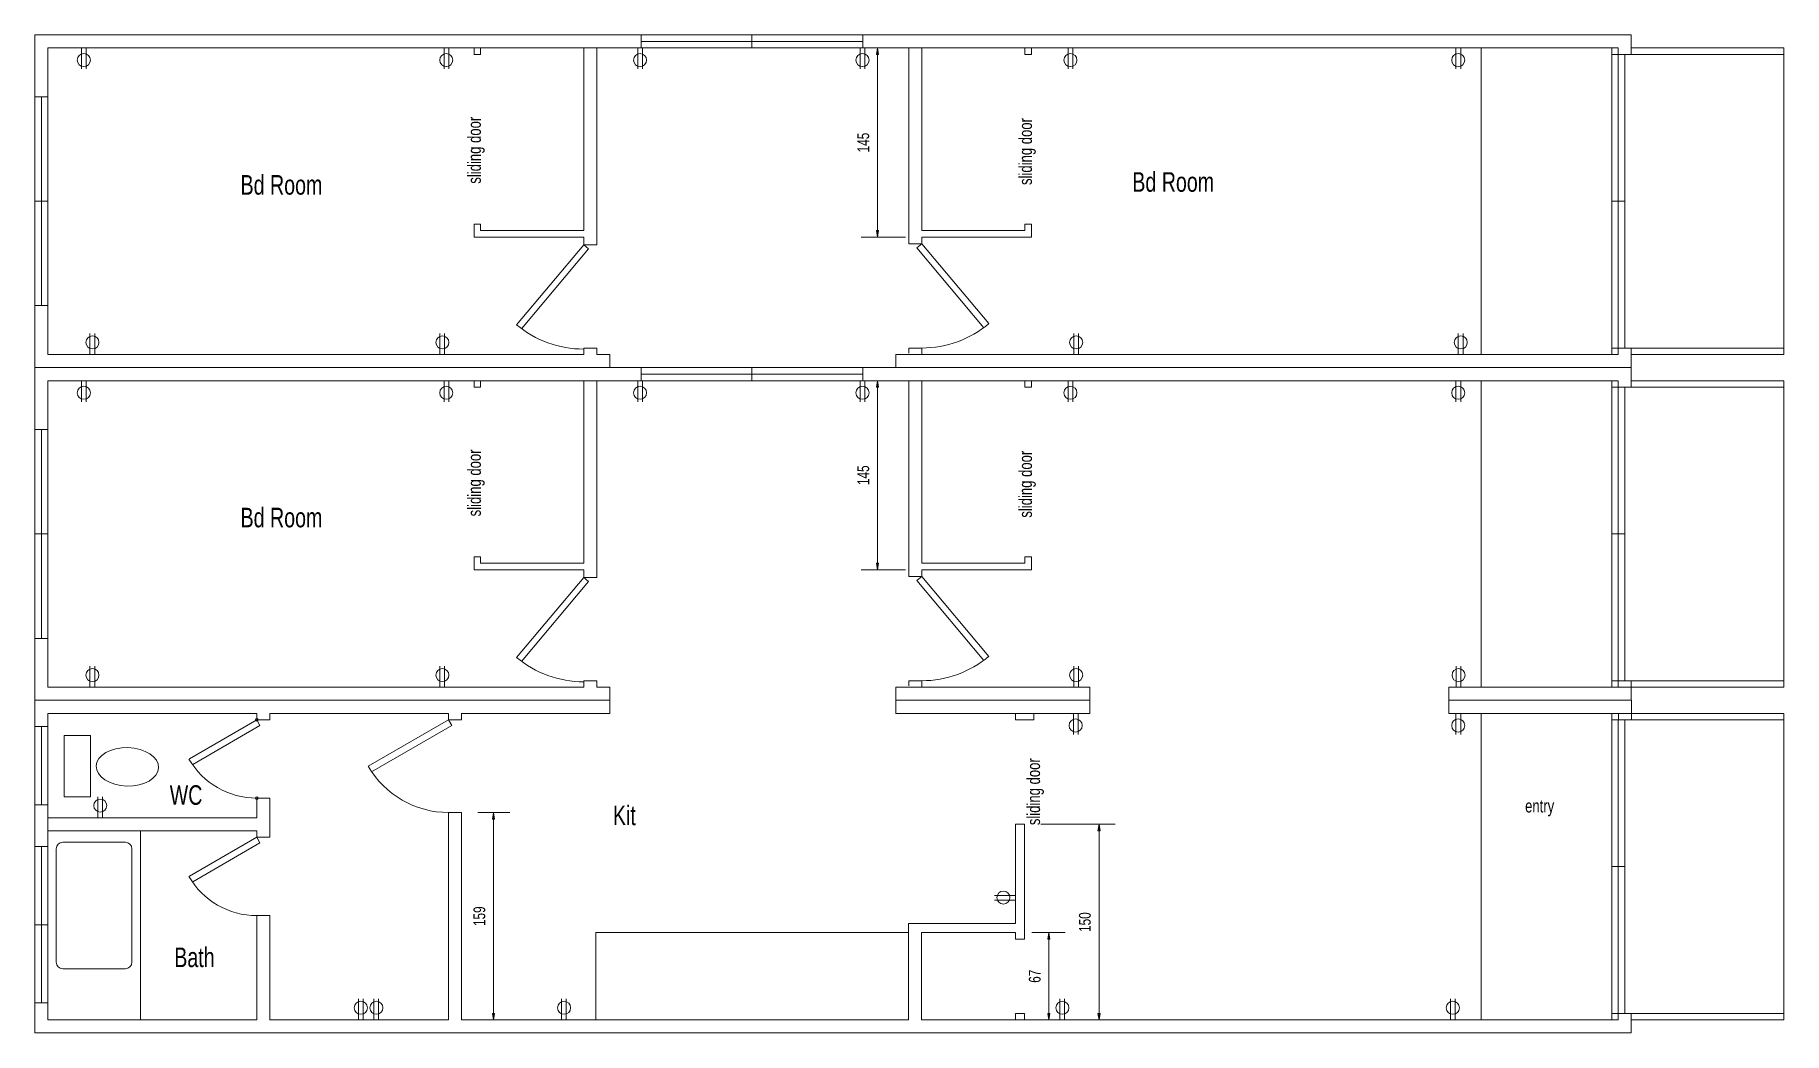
# Model space of a CAD drawing. Header units: centimetres. Extents: x 5 to 1345, y -179 to 586.
import ezdxf

# ---------------------------------------------------------------- set-up
doc = ezdxf.new("R2010")
doc.units = ezdxf.units.CM
doc.linetypes.add('DOT', pattern=[6.35, 0, -6.35])
doc.layers.get('0').update_dxf_attribs({"linetype": 'CONTINUOUS', "lineweight": 0})
for name, color, linetype, lineweight in [('bugus', 3, 'DOT', 0), ('dimension', 5, 'CONTINUOUS', 0), ('doors', 9, 'CONTINUOUS', 0), ('eletrical', 7, 'CONTINUOUS', 0), ('fixtures', 7, 'CONTINUOUS', 0), ('text', 7, 'CONTINUOUS', 0)]:
    doc.layers.add(name, color=color, linetype=linetype, lineweight=lineweight)
doc.styles.get("Standard").update_dxf_attribs({"font": 'txt', "width": 0.75})

# ---------------------------------------------------------------- blocks, each defined once
blk = doc.blocks.new('WC-hor-left')
at = {"layer": 'fixtures'}
for p, q in [((0, 0), (0, 47)), ((0, 47), (20, 47)), ((20, 0), (20, 47)), ((0, 0), (20, 0))]:
    blk.add_line(p, q, dxfattribs=at)
blk.add_ellipse((48.4, 22.9), major_axis=(23.9, -0.7), ratio=0.615652, dxfattribs=at)
at = {"layer": 'text', "insert": (80.8, 8.8), "char_height": 15, "width": 100, "attachment_point": 1}
blk.add_mtext('WC', dxfattribs=at)
blk = doc.blocks.new('tub-ver')
for p, q in [((0, -87), (0, 0)), ((5, 5), (53, 5)), ((58, -87), (58, 0)), ((5, -92), (53, -92))]:
    blk.add_line(p, q)
for centre, start, end in [((5, 0), 90, 180), ((53, 0), 0, 90), ((5, -87), 180, 270), ((53, -87), 270, 0)]:
    blk.add_arc(centre, 5, start, end)
blk = doc.blocks.new('door60verleft')
at = {"layer": 'fixtures'}
for p, q in [((0, 0), (-51.5, -29.8)), ((0, 0), (2.5, -4.3)), ((2.5, -4.3), (-49, -34.1))]:
    blk.add_line(p, q, dxfattribs=at)
blk.add_arc((0, 0), 60, 210, 270, dxfattribs=at)
blk = doc.blocks.new('door71verleft')
at = {"layer": 'doors'}
for p, q in [((0, 0), (-61.5, -35.5)), ((0, 0), (2.5, -4.3)), ((2.5, -4.3), (-59, -39.8))]:
    blk.add_line(p, q, dxfattribs=at)
blk.add_arc((0, 0), 71, 210, 270, dxfattribs=at)
blk = doc.blocks.new('door80verright')
at = {"layer": 'doors'}
for p, q in [((0, 0), (-3.8, -3.2)), ((0, 0), (51.4, -61.3)), ((-3.8, -3.2), (47.6, -64.5))]:
    blk.add_line(p, q, dxfattribs=at)
blk.add_arc((0, 0), 80, 270, 310, dxfattribs=at)
blk = doc.blocks.new('out110hor')
at = {"layer": 'eletrical'}
for p, q in [((0, 0), (0, 16.1)), ((3.6, 0), (3.6, 16.1))]:
    blk.add_line(p, q, dxfattribs=at)
blk.add_circle((1.9, 9.3), 5, dxfattribs=at)
blk = doc.blocks.new('dim1')
at = {"layer": 'dimension'}
for p, q in [((0, 0), (0, 145)), ((21.4, 0), (-12.5, 0))]:
    blk.add_line(p, q, dxfattribs=at)
at = {"layer": 'dimension', "insert": (-10.8, 72.5), "char_height": 9, "width": 30, "attachment_point": 5, "rotation": 90}
blk.add_mtext('145', dxfattribs=at)

msp = doc.modelspace()

# ---------------------------------------------------------------- linework, layer by layer
for p, q in [((4.6, 585.6), (1228.2, 585.6)), ((4.6, 330.6), (4.6, 585.6)), ((469.2, 575.6), (469.2, 585.6)), ((469.2, 580.6), (639.2, 580.6)), ((554.2, 575.6), (554.2, 585.6)), ((639.2, 575.6), (639.2, 585.6)), ((1228.2, 570.6), (1228.2, 585.6)), ((14.6, 340.6), (14.6, 575.6)), ((14.6, 575.6), (1218.2, 575.6)), ((341.2, 570.6), (341.2, 575.6)), ((341.2, 570.6), (346.2, 570.6)), ((346.2, 570.6), (346.2, 575.6)), ((425.2, 435.6), (425.2, 575.6)), ((435.2, 424.8), (435.2, 575.6)), ((674.4, 425.6), (674.4, 575.6)), ((684.4, 435.6), (684.4, 575.6)), ((763.4, 570.6), (763.4, 575.6)), ((763.4, 570.6), (768.4, 570.6)), ((768.4, 570.6), (768.4, 575.6)), ((1113.2, 340.6), (1113.2, 575.6)), ((1213.2, 340.6), (1213.2, 575.6)), ((1213.2, 570.6), (1345.2, 570.6)), ((1218.2, 570.6), (1218.2, 575.6)), ((1218.2, 345.6), (1218.2, 570.6)), ((1223.2, 345.6), (1223.2, 570.6)), ((1228.2, 575.6), (1345.2, 575.6)), ((1345.2, 570.6), (1345.2, 575.6)), ((1345.2, 345.6), (1345.2, 570.6)), ((4.6, 538.1), (14.6, 538.1)), ((9.6, 378.1), (9.6, 538.1)), ((4.6, 458.1), (14.6, 458.1)), ((1213.2, 458.1), (1223.2, 458.1)), ((341.2, 440.6), (346.2, 440.6)), ((341.2, 430.6), (341.2, 440.6)), ((341.2, 430.6), (425.2, 430.6)), ((346.2, 435.6), (346.2, 440.6)), ((346.2, 435.6), (425.2, 435.6)), ((425.2, 424.8), (425.2, 430.6)), ((684.4, 435.6), (763.4, 435.6)), ((684.4, 430.6), (768.4, 430.6)), ((684.4, 425.6), (684.4, 430.6)), ((763.4, 440.6), (768.4, 440.6)), ((763.4, 435.6), (763.4, 440.6)), ((768.4, 435.6), (768.4, 440.6)), ((768.4, 430.6), (768.4, 435.6)), ((425.2, 424.8), (435.2, 424.8)), ((674.4, 425.6), (684.4, 425.6)), ((4.6, 378.1), (14.6, 378.1)), ((14.6, 340.6), (425.2, 340.6)), ((425.2, 345.4), (435.2, 345.4)), ((425.2, 340.6), (425.2, 345.4)), ((435.2, 340.6), (435.2, 345.4)), ((435.2, 340.6), (445.2, 340.6)), ((445.2, 330.6), (445.2, 340.6)), ((664.4, 330.6), (664.4, 340.6)), ((664.4, 340.6), (1218.2, 340.6)), ((674.4, 341.6), (674.4, 345.6)), ((674.4, 345.6), (684.4, 345.6)), ((684.4, 340.6), (684.4, 345.6)), ((1213.2, 345.6), (1345.2, 345.6)), ((1218.2, 340.6), (1218.2, 345.6)), ((1228.2, 330.6), (1228.2, 345.6)), ((1228.2, 340.6), (1345.2, 340.6)), ((1345.2, 340.6), (1345.2, 345.6)), ((4.6, 330.6), (1228.2, 330.6)), ((4.6, 75.6), (4.6, 330.6)), ((4.6, 330.6), (445.2, 330.6)), ((469.2, 320.6), (469.2, 330.6)), ((469.2, 325.6), (639.2, 325.6)), ((554.2, 320.6), (554.2, 330.6)), ((639.2, 320.6), (639.2, 330.6)), ((664.4, 330.6), (1228.2, 330.6)), ((1228.2, 315.6), (1228.2, 330.6)), ((14.6, 85.6), (14.6, 320.6)), ((14.6, 320.6), (1218.2, 320.6)), ((341.2, 315.6), (341.2, 320.6)), ((341.2, 315.6), (346.2, 315.6)), ((346.2, 315.6), (346.2, 320.6)), ((425.2, 180.6), (425.2, 320.6)), ((435.2, 169.8), (435.2, 320.6)), ((674.4, 170.6), (674.4, 320.6)), ((684.4, 180.6), (684.4, 320.6)), ((763.4, 315.6), (763.4, 320.6)), ((763.4, 315.6), (768.4, 315.6)), ((768.4, 315.6), (768.4, 320.6)), ((1113.2, 85.6), (1113.2, 320.6)), ((1213.2, 85.6), (1213.2, 320.6)), ((1213.2, 315.6), (1345.2, 315.6)), ((1218.2, 315.6), (1218.2, 320.6)), ((1218.2, 90.6), (1218.2, 315.6)), ((1223.2, 90.6), (1223.2, 315.6)), ((1228.2, 320.6), (1345.2, 320.6)), ((1345.2, 315.6), (1345.2, 320.6)), ((1345.2, 90.6), (1345.2, 315.6)), ((4.6, 283.1), (14.6, 283.1)), ((9.6, 123.1), (9.6, 283.1)), ((4.6, 203.1), (14.6, 203.1)), ((1213.2, 203.1), (1223.2, 203.1)), ((341.2, 185.6), (346.2, 185.6)), ((341.2, 175.6), (341.2, 185.6)), ((341.2, 175.6), (425.2, 175.6)), ((346.2, 180.6), (346.2, 185.6)), ((346.2, 180.6), (425.2, 180.6)), ((425.2, 169.8), (425.2, 175.6)), ((684.4, 180.6), (763.4, 180.6)), ((684.4, 175.6), (768.4, 175.6)), ((684.4, 170.6), (684.4, 175.6)), ((763.4, 185.6), (768.4, 185.6)), ((763.4, 180.6), (763.4, 185.6)), ((768.4, 180.6), (768.4, 185.6)), ((768.4, 175.6), (768.4, 180.6)), ((425.2, 169.8), (435.2, 169.8)), ((674.4, 170.6), (684.4, 170.6)), ((4.6, 123.1), (14.6, 123.1)), ((14.6, 85.6), (425.2, 85.6)), ((425.2, 90.4), (435.2, 90.4)), ((425.2, 85.6), (425.2, 90.4)), ((435.2, 85.6), (435.2, 90.4)), ((435.2, 85.6), (445.2, 85.6)), ((445.2, 75.6), (445.2, 85.6)), ((664.4, 75.6), (664.4, 85.6)), ((664.4, 85.6), (813.2, 85.6)), ((674.4, 86.6), (674.4, 90.6)), ((674.4, 90.6), (684.4, 90.6)), ((684.4, 85.6), (684.4, 90.6)), ((1213.2, 90.6), (1345.2, 90.6)), ((1218.2, 85.6), (1218.2, 90.6)), ((1228.2, 75.6), (1228.2, 90.6)), ((1228.2, 85.6), (1345.2, 85.6)), ((1345.2, 85.6), (1345.2, 90.6)), ((4.6, -179.4), (4.6, 75.6)), ((4.6, -179.4), (4.6, 75.6)), ((4.6, 75.6), (445.2, 75.6)), ((445.2, 65.6), (445.2, 75.6)), ((664.4, 65.6), (664.4, 75.6)), ((664.4, 75.6), (813.2, 75.6)), ((1228.4, 60.6), (1228.4, 75.6)), ((4.6, 55.6), (14.6, 55.6)), ((9.6, -4.4), (9.6, 55.6)), ((14.6, -169.4), (14.6, 65.6)), ((14.6, 65.6), (174.6, 65.6)), ((174.6, 60.6), (174.6, 65.6)), ((174.6, 60.6), (184.6, 60.6)), ((184.6, 65.6), (321.6, 65.6)), ((184.6, 60.6), (184.6, 65.6)), ((321.6, 60.6), (321.6, 65.6)), ((321.6, 60.6), (331.6, 60.6)), ((331.6, 60.6), (331.6, 65.6)), ((331.6, 65.6), (445.2, 65.6)), ((664.4, 65.6), (813.2, 65.6)), ((756.2, 60.6), (756.2, 65.6)), ((756.2, 60.6), (770.2, 60.6)), ((770.2, 60.6), (770.2, 65.6)), ((1113.2, -169.4), (1113.2, 65.6)), ((1213.2, -169.4), (1213.2, 65.6)), ((1213.2, 60.6), (1345.2, 60.6)), ((1218.2, -164.4), (1218.2, 60.6)), ((1218.4, 60.5), (1218.4, 65.6)), ((1223.2, -164.4), (1223.2, 60.6)), ((1228.2, 65.6), (1345.2, 65.6)), ((1345.2, 60.6), (1345.2, 65.6)), ((1345.2, -169.4), (1345.2, 60.6)), ((174.6, 0.6), (184.6, 0.6)), ((174.6, -14.4), (174.6, 0.6)), ((184.6, -29.4), (184.6, 0.6)), ((4.6, -4.4), (14.6, -4.4)), ((321.6, -10.4), (331.6, -10.4)), ((321.6, -169.4), (321.6, -10.4)), ((331.6, -169.4), (331.6, -10.4)), ((14.6, -14.4), (174.6, -14.4)), ((14.6, -24.4), (174.6, -24.4)), ((85.6, -169.4), (85.6, -24.4)), ((174.6, -29.4), (174.6, -24.4)), ((756.2, -95.4), (756.2, -19.4)), ((756.2, -19.4), (763.2, -19.4)), ((763.2, -107.4), (763.2, -19.4)), ((4.6, -36.4), (14.6, -36.4)), ((9.6, -156.4), (9.6, -36.4)), ((174.6, -29.4), (184.6, -29.4)), ((1213.2, -51.9), (1223.2, -51.9)), ((174.6, -89.4), (184.6, -89.4)), ((174.6, -169.4), (174.6, -89.4)), ((184.6, -169.4), (184.6, -89.4)), ((4.6, -96.4), (14.6, -96.4)), ((434.6, -169.4), (434.6, -102.4)), ((434.6, -102.4), (674.2, -102.4)), ((674.2, -169.4), (674.2, -95.4)), ((674.2, -95.4), (756.2, -95.4)), ((684.2, -169.4), (684.2, -102.4)), ((684.2, -102.4), (756.2, -102.4)), ((756.2, -107.4), (756.2, -102.4)), ((756.2, -107.4), (763.2, -107.4)), ((4.6, -156.4), (14.6, -156.4)), ((14.6, -169.4), (174.6, -169.4)), ((184.6, -169.4), (321.6, -169.4)), ((331.6, -169.4), (674.2, -169.4)), ((684.2, -169.4), (1218.2, -169.4)), ((756.2, -164.4), (763.2, -164.4)), ((756.2, -169.4), (756.2, -164.4)), ((763.2, -169.4), (763.2, -164.4)), ((1213.2, -164.4), (1345.2, -164.4)), ((1218.2, -169.4), (1218.2, -164.4)), ((1228.2, -179.4), (1228.2, -164.4)), ((1228.2, -169.4), (1345.2, -169.4)), ((4.6, -179.4), (1228.2, -179.4))]:
    msp.add_line(p, q)
at = {"layer": 'bugus'}
msp.add_line((756.2, -169.4), (756.2, -164.4), dxfattribs=at)
at = {"layer": 'dimension'}
for p, q in [((649.6, 570.6), (650.4, 575.6)), ((651.3, 570.6), (649.6, 570.6)), ((650.4, 575.6), (651.3, 570.6)), ((650.4, 430.6), (649.6, 435.6)), ((649.6, 435.6), (651.3, 435.6)), ((651.3, 435.6), (650.4, 430.6)), ((649.6, 315.6), (650.4, 320.6)), ((651.3, 315.6), (649.6, 315.6)), ((650.4, 320.6), (651.3, 315.6)), ((650.4, 175.6), (649.6, 180.6)), ((649.6, 180.6), (651.3, 180.6)), ((651.3, 180.6), (650.4, 175.6)), ((344.1, -10.4), (368.5, -10.4)), ((355.2, -15.4), (356, -10.4)), ((356, -169.4), (356, -10.4)), ((356, -10.4), (356.9, -15.4)), ((356.9, -15.4), (355.2, -15.4)), ((775.7, -19.4), (832.7, -19.4)), ((819.3, -24.4), (820.2, -19.4)), ((821, -24.4), (819.3, -24.4)), ((820.2, -169.4), (820.2, -19.4)), ((820.2, -19.4), (821, -24.4)), ((768.7, -102.4), (794.2, -102.4)), ((780.9, -107.4), (781.7, -102.4)), ((781.7, -169.4), (781.7, -102.4)), ((781.7, -102.4), (782.6, -107.4)), ((782.6, -107.4), (780.9, -107.4)), ((356, -169.4), (355.2, -164.4)), ((355.2, -164.4), (356.9, -164.4)), ((356.9, -164.4), (356, -169.4)), ((781.7, -169.4), (780.9, -164.4)), ((780.9, -164.4), (782.6, -164.4)), ((782.6, -164.4), (781.7, -169.4)), ((820.2, -169.4), (819.3, -164.4)), ((819.3, -164.4), (821, -164.4)), ((821, -164.4), (820.2, -169.4))]:
    msp.add_line(p, q, dxfattribs=at)
at = {"layer": 'eletrical'}
for p, q in [((813.2, 75.6), (813.2, 85.6)), ((1088.2, 75.6), (1088.2, 85.6)), ((1088.2, 85.6), (1228.2, 85.6)), ((813.2, 65.6), (813.2, 75.6)), ((1088.2, 65.6), (1088.2, 75.6)), ((1088.2, 75.6), (1228.2, 75.6)), ((1088.2, 65.6), (1228.2, 65.6))]:
    msp.add_line(p, q, dxfattribs=at)
at = {"layer": 'fixtures'}
for centre in [(174.6, 60.6), (174.6, 60.6), (174.6, 0.6)]:
    msp.add_circle(centre, 1, dxfattribs=at)

# ---------------------------------------------------------------- block references
at = {"layer": 'dimension'}
for p in [(650.4, 430.6), (650.4, 175.6)]:
    msp.add_blockref('dim1', p, dxfattribs=at)
at = {"layer": 'doors', "yscale": -1, "rotation": 180}
for p in [(425.2, 424.8), (425.2, 169.8)]:
    msp.add_blockref('door80verright', p, dxfattribs=at)
at = {"layer": 'doors'}
for name, p in [('door80verright', (684.4, 425.6)), ('door80verright', (684.4, 170.6)), ('door60verleft', (174.6, 60.6)), ('door71verleft', (321.6, 60.6)), ('door60verleft', (174.6, -29.4))]:
    msp.add_blockref(name, p, dxfattribs=at)
at = {"layer": 'eletrical'}
for p, rotation in [((44, 575.6), 180), ((321.8, 575.6), 180), ((470.3, 575.6), 180), ((640.8, 575.6), 180), ((800.2, 575.6), 180), ((1097.4, 575.6), 180), ((44, 320.6), 180), ((321.8, 320.6), 180), ((470.3, 320.6), 180), ((640.8, 320.6), 180), ((800.2, 320.6), 180), ((1097.4, 320.6), 180), ((804.2, 65.6), 180), ((1097.4, 65.6), 180), ((756.2, -77.5), 90)]:
    msp.add_blockref('out110hor', p, dxfattribs=dict(at, rotation=rotation))
for p in [(46.8, 340.6), (315, 340.6), (800.8, 340.6), (1095.6, 340.6), (46.8, 85.6), (315, 85.6), (800.8, 85.6), (1093.9, 85.6), (52.8, -14.4), (252.5, -169.4), (264.4, -169.4), (408.3, -169.4), (790.2, -169.4), (1089.5, -169.4)]:
    msp.add_blockref('out110hor', p, dxfattribs=at)
at = {"layer": 'fixtures'}
for name, p in [('WC-hor-left', (27.1, 1.7)), ('tub-ver', (20.9, -38.2))]:
    msp.add_blockref(name, p, dxfattribs=at)

# ---------------------------------------------------------------- texts
at = {"layer": 'dimension', "char_height": 9, "width": 30, "attachment_point": 5, "rotation": 90}
for s, insert in [('159', (345.3, -89.9)), ('150', (809.4, -94.4)), ('67', (771, -135.9))]:
    msp.add_mtext(s, dxfattribs=dict(at, insert=insert))
at = {"layer": 'text', "char_height": 10, "width": 100, "attachment_point": 1, "rotation": 90}
for insert in [(336.4, 471.6), (758.8, 470.6), (336.4, 216.6), (758.8, 215.6), (765, -20.1)]:
    msp.add_mtext('sliding door', dxfattribs=dict(at, insert=insert))
at = {"layer": 'text', "width": 100}
for s, insert, char_height, attachment_point in [('Bd Room', (162.2, 478.2), 15, 1), ('Bd Room', (845.7, 480.4), 15, 1), ('Bd Room', (162.2, 223.2), 15, 1), ('Kit', (447.6, -5.1), 15, 1), ('entry', (1146.8, -6.9), 10, 4), ('Bath', (111.4, -113.9), 15, 1)]:
    msp.add_mtext(s, dxfattribs=dict(at, insert=insert, char_height=char_height, attachment_point=attachment_point))

doc.saveas('drawing.dxf')
